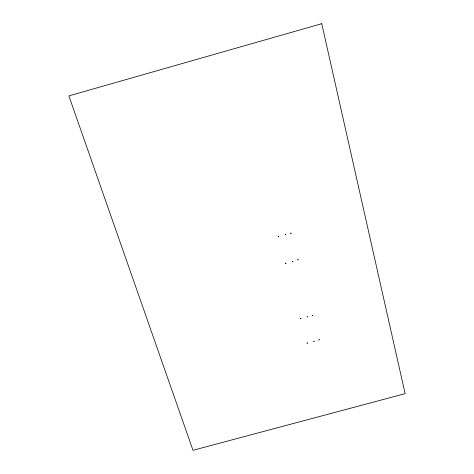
<?xml version="1.0" encoding="UTF-8"?>
<svg xmlns="http://www.w3.org/2000/svg" width="474" height="474" viewBox="0 0 474 474"><rect width="100%" height="100%" fill="white"/><g stroke="black" fill="none" stroke-linecap="round" stroke-linejoin="round"><path stroke-width="0.71" d="M278.197 236.65L278.742 236.739L278.197 236.65M285.194 234.713L285.733 234.802L285.194 234.713M285.407 263.183L285.941 263.266L285.407 263.183M290.58 233.184L291.119 233.273L290.58 233.184M292.31 261.281L292.843 261.364L292.31 261.281M297.696 259.788L298.229 259.876L297.696 259.788M300.392 318.617L300.919 318.641L300.392 318.617M307.111 316.786L307.626 316.863L307.128 316.733M307.034 343.052L307.549 343.069L307.034 343.052M312.283 315.346L312.804 315.364L312.283 315.346M313.664 341.244L314.179 341.268L313.664 341.244M318.842 339.834L319.358 339.858L318.842 339.834M321.751 23.7L68.878 95.89L192.995 450.3L405.122 393.663L321.751 23.7"/></g></svg>
